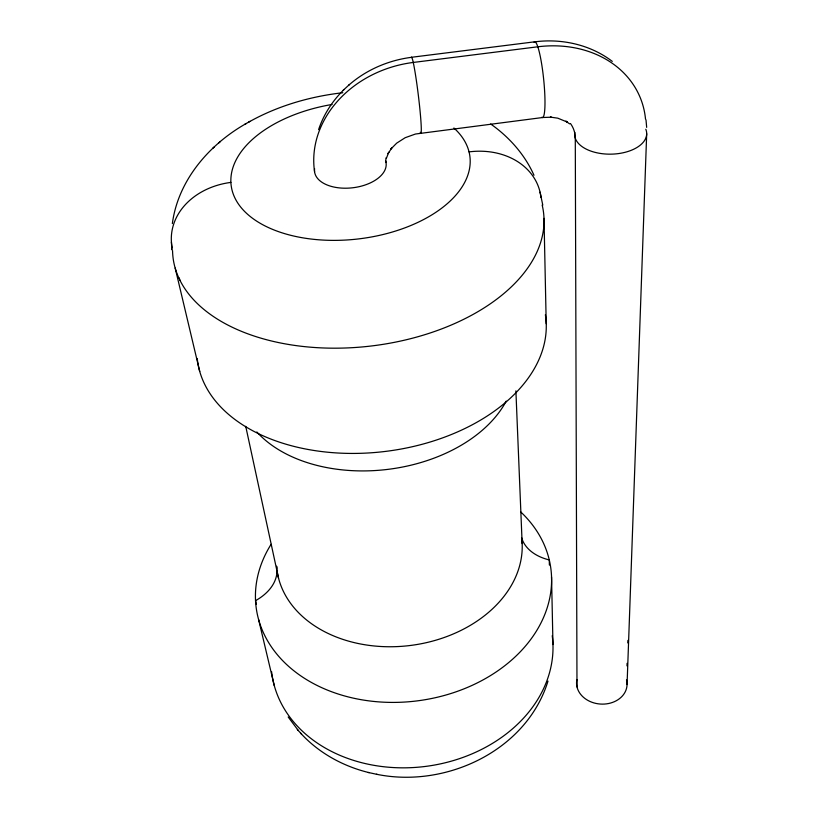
<?xml version="1.0" encoding="UTF-8"?>
<svg xmlns="http://www.w3.org/2000/svg" width="818" height="818" viewBox="0 0 818 818"><rect width="100%" height="100%" fill="white"/><g stroke="black" fill="none" stroke-linecap="round" stroke-linejoin="round"><path stroke-width="1.23" d="M626.997 665.872L627.079 663.326M627.795 642.928L627.887 640.382M627.069 684.523L646.69 133.753M172.353 223.611C178.068 180.328 209.234 144.377 246.31 123.467M386.474 158.089L388.765 152.22L388.008 153.702L391.802 147.935L390.932 148.968L396.71 143.13L405.196 137.7L415.493 134.019L542.59 117.526M547.988 681.118C526.475 750.914 445.483 788.562 376.444 774.247M318.601 129.633C323.631 114.428 332.64 100.634 344.081 89.479M348.765 85.164C366.26 69.765 388.591 60.225 411.659 57.301M343.233 90.266L349.521 84.448M212.578 148.457L214.418 146.831M218.682 143.017L220.42 141.473M248.478 122.24C277.394 105.931 309.899 96.483 342.783 92.731M244.664 124.418L250.063 121.33M411.526 57.28L534.767 41.81M542.641 117.516L551.342 117.189L550.442 117.127L557.784 118.17L567.252 122.056L565.851 121.136L569.573 123.866M534.88 41.82C561.884 38.354 590.514 44.714 612.293 61.391M300.554 733.071C318.621 752.928 343.171 766.364 369.153 772.652M368.315 772.478L377.17 774.401M490.647 123.978C509.133 137.005 524.747 154.5 533.98 175.256M288.181 716.987L298.345 730.566M297.333 729.431L301.545 734.175M179.295 278.028L179.888 280.513M256.412 604.338L255.543 600.657A57.7 37.884 -2.8 0 0 277.016 571.322M175.195 268.11L199.725 371.474M258.611 619.563L274.286 685.627M540.054 192.158L542.794 205.113M245.727 426.331L278.56 578.275M645.995 119.755L646.67 127.373M171.412 242.056L171.852 249.848L171.719 247.22M515.892 390.861L522.15 543.571M549.389 565.044L549.267 559.931A56.79 37.475 -13.9 0 1 521.547 537.579M544.011 218.345L546.22 323.662M551.547 576.987L552.968 644.564M576.987 686.926L575.289 138.273A36.156 29.867 -21.2 0 0 570.473 123.528M314.562 171.678A108.007 91.074 -13 0 1 413.274 62.444L537.794 46.79A108.579 89.786 -21.2 0 1 645.504 119.009M411.321 57.618A38.17 2.127 83 0 1 418.479 96.432A38.17 2.127 83 0 1 420.278 132.271M385.656 161.064A36.023 20.47 -6.8 0 1 352.026 187.854A36.023 20.47 -6.8 0 1 314.603 168.672M386.014 162.526A35.961 30.286 -13 0 1 385.932 157.966M521.71 538.264A123.416 92.434 -7.5 0 1 408.591 645.688A123.416 92.434 -7.5 0 1 276.545 566.393M276.658 566.271A57.7 37.884 -2.8 0 1 276.924 568.285M506.209 401.137A138.733 92.393 -7.1 0 1 387.977 469.358A138.733 92.393 -7.1 0 1 256.832 431.955M453.908 128.007A120.256 68.446 -6.8 0 1 397.528 230.42A120.256 68.446 -6.8 0 1 235.472 199.091A120.256 68.446 -6.8 0 1 332.088 104.459M469.041 151.882A69.663 56.575 -15.1 0 1 540.974 197.435M172.107 247.363A70.43 56.943 -0.4 0 1 230.891 182.404M534.072 42.209A38.057 5.051 84.1 0 1 543.653 79.203A38.057 5.051 84.1 0 1 541.853 117.25M545.361 314.766A175.451 113.498 -7 0 1 386.055 451.342A175.451 113.498 -7 0 1 197.25 358.478M542.17 205.052A186.616 111.596 -6.9 0 1 372.517 345.84A186.616 111.596 -6.9 0 1 172.557 250.635M645.811 129.244A36.023 20.082 -1 0 1 612.784 154.101A36.023 20.082 -1 0 1 574.85 132.444M520.759 511.956A148.631 113.63 -7.6 0 1 510.452 661.077A148.631 113.63 -7.6 0 1 318.182 685.985A148.631 113.63 -7.6 0 1 271.106 544.287M552.232 635.719A141.473 112.608 -7.9 0 1 425.636 766.405A141.473 112.608 -7.9 0 1 271.586 671.598M626.496 679.901A25.286 20.46 3.8 0 1 602.263 704.124A25.286 20.46 3.8 0 1 576.935 679.502"/></g></svg>
